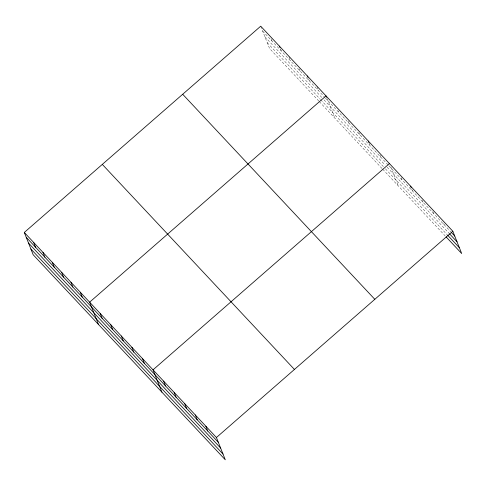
<?xml version="1.0" encoding="UTF-8"?>
<svg xmlns="http://www.w3.org/2000/svg" width="486" height="486" viewBox="0 0 486 486"><rect width="100%" height="100%" fill="white"/><g stroke="black" fill="none" stroke-linecap="round" stroke-linejoin="round"><path stroke-width="0.36" stroke-dasharray="2.43 1.82" d="M262.622 31.019L324.836 97.419M325.353 97.972L388.326 165.185M388.83 165.72L450.722 231.779M264.913 36.784L321.945 97.65M324.016 99.861L385.088 165.04M387.099 167.19L448.991 233.244M267.282 42.725L320.159 99.162M320.675 99.715L383.928 167.22M385.434 168.83L447.327 234.89M318.822 101.052L269.572 48.491L260.976 26.882M319.345 101.604L382.196 168.691M382.701 169.225L445.097 235.819M443.633 223.414L444.18 224.793M432.789 211.446L433.615 213.518M422.225 200.171L423.045 202.237M411.654 188.89L412.48 190.962M401.09 177.615L401.916 179.686M390.799 167.026L398.295 185.877M379.955 155.058L380.781 157.13M368.838 142.404L370.211 145.849M358.82 132.502L359.646 134.573M348.255 121.227L349.076 123.292M337.964 110.638L338.511 112.017M327.121 98.67L334.897 118.207M316.963 86.642L318.616 90.779M308.458 78.75L309.278 80.822M299.127 68.793L299.947 70.859M288.97 56.765L290.616 60.902M280.465 48.873L281.285 50.939M271.127 38.91L271.953 40.982"/><path stroke-width="0.73" d="M24.3 232.46L216.428 437.509L225.297 459.805L33.176 254.755L24.3 232.46L260.703 26.195L452.824 231.245L461.7 253.54L446.099 236.895M389.426 163.575L153.023 369.846L161.899 392.141M216.428 437.509L452.824 231.245M451.227 232.314L454.75 236.075M449.495 233.784L457.04 241.84M447.831 235.424L459.404 247.775M182.687 94.26L374.815 299.315M102.309 164.39L294.437 369.445M26.22 237.283L218.348 442.339M28.516 243.049L220.644 448.104M30.879 248.99L223.007 454.039M410.561 186.132L411.107 187.511M368.291 141.025L368.838 142.404M326.574 97.291L326.021 95.912L89.624 302.177L98.494 324.472M307.359 75.992L307.911 77.371M279.365 46.115L279.912 47.494M205.857 426.234L207.783 431.058M195.293 414.953L197.213 419.783M184.729 403.678L186.648 408.507M174.158 392.396L176.078 397.226M163.594 381.121L165.513 385.951M142.459 358.565L144.378 363.394M131.888 347.29L133.814 352.113M121.324 336.008L123.244 340.838M110.759 324.733L112.679 329.557M100.189 313.452L102.109 318.281M80.293 292.22L82.213 297.043M70.962 282.257L72.882 287.086M61.625 272.3L63.551 277.123M52.294 262.337L54.219 267.166M42.962 252.38L44.882 257.203M33.631 242.417L35.551 247.246"/></g></svg>
